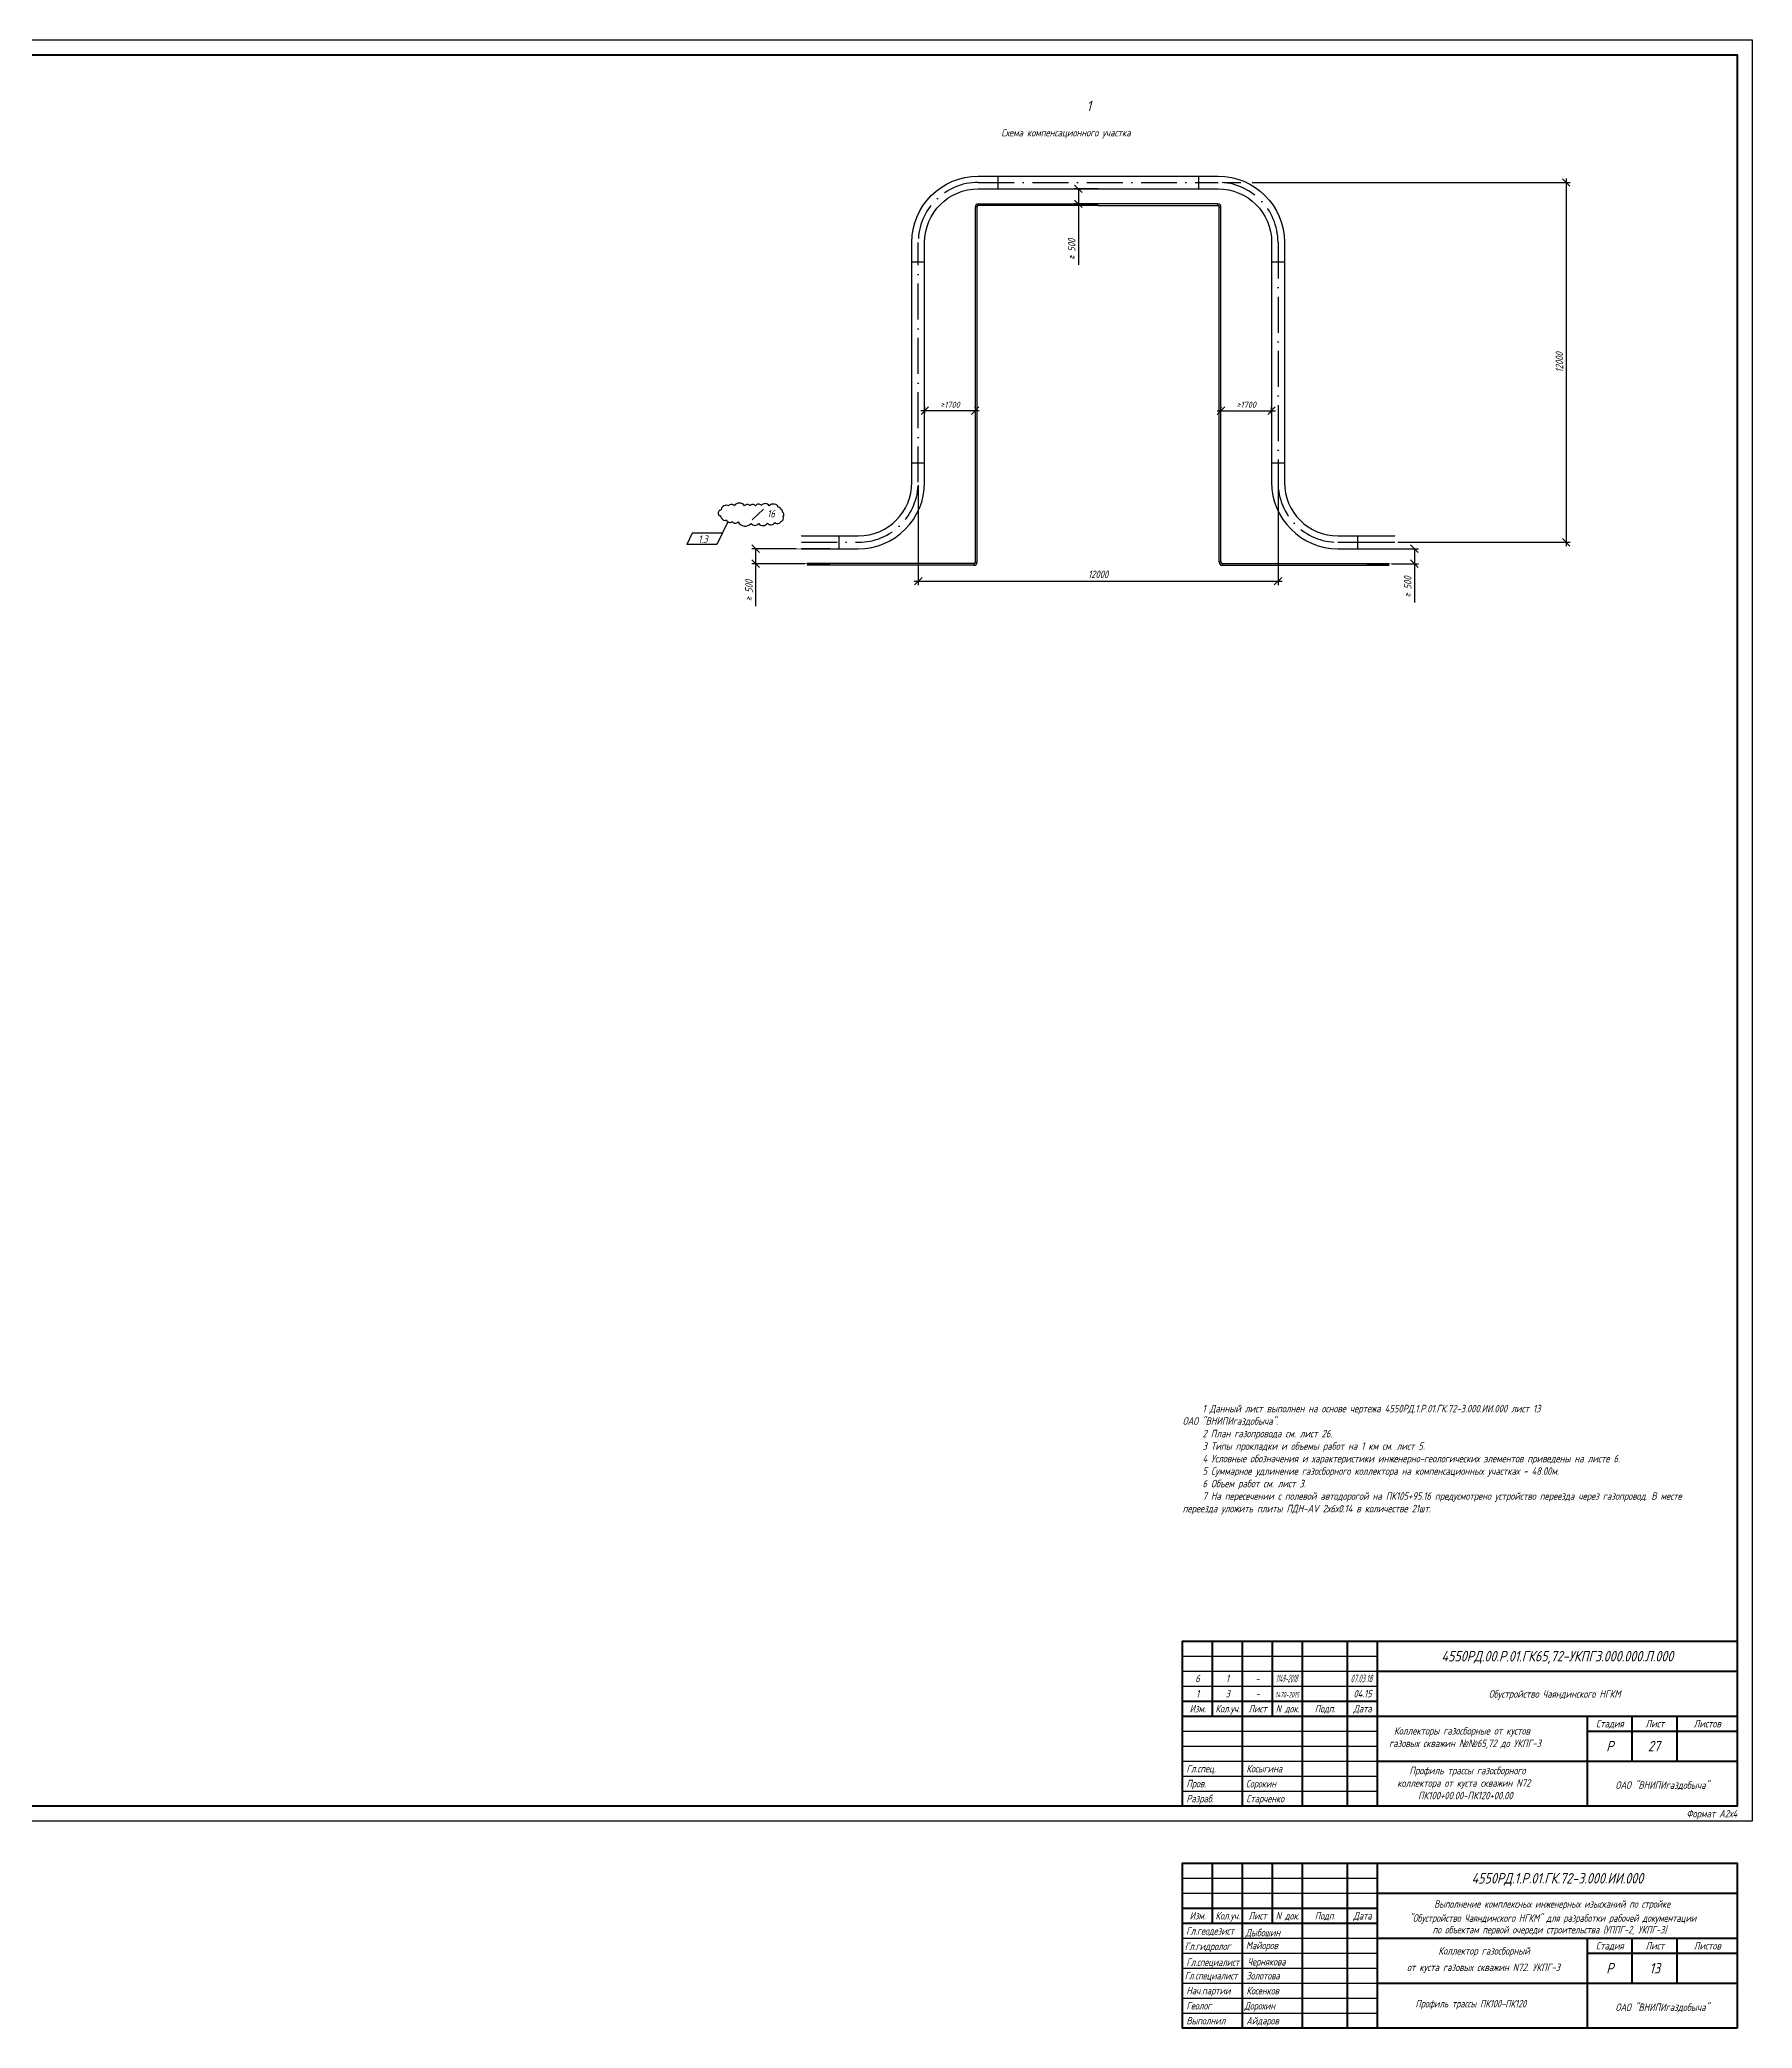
# Model space of a CAD drawing. Extents: x 0 to 1709, y -39 to 624.
# Drawn here: x 1138 to 1709, y -39 to 624 of the extents above; entities that cross this region are included whole.
import ezdxf
from ezdxf import colors
from ezdxf.entities.mleader import LeaderData, LeaderLine
from ezdxf.enums import TextEntityAlignment as Align
from ezdxf.math import Vec2, Vec3

# ---------------------------------------------------------------- set-up
doc = ezdxf.new("R2010")
doc.units = 0
doc.linetypes.add('ACAD_ISO10W100', pattern=[18, 12, -3, 0, -3])
for name, color, linetype in [('изм.1', 232, 'Continuous'), ('Изм.6', 6, 'Continuous'), ('ОМГ_текст', 1, 'Continuous'), ('ТХ-Л', 140, 'Continuous')]:
    doc.layers.add(name, color=color, linetype=linetype)
doc.layers.add('ИИ_ОФОРМЛЕНИЕ_025', color=7, linetype='Continuous', lineweight=25)
doc.styles.add('VNIPISIMPLEXCUR', font='simplex.shx', dxfattribs={"width": 0.8, "oblique": 15})
doc.dimstyles.new('Алекс', dxfattribs={"dimtxt": 2.5, "dimasz": 2.5, "dimexe": 1.33, "dimexo": 1, "dimgap": 1, "dimtad": 1, "dimdec": 0, "dimlfac": 100, "dimrnd": 1, "dimzin": 0, "dimdsep": 46, "dimtxsty": 'Standard', "dimblk": 'OBLIQUE', "dimcen": 2.5, "dimdle": 1.33, "dimadec": 0, "dimazin": 0, "dimtfac": 1, "dimtdec": 0, "dimtofl": 0, "dimtmove": 0, "dimatfit": 3, "dimfxl": 1, "dimtolj": 1, "dimtzin": 0, "dimarcsym": 0})

# ---------------------------------------------------------------- blocks, each defined once
blk = doc.blocks.new('ИИ03А2Х4')
at = {"color": 0, "linetype": 'Continuous', "lineweight": 25}
blk.add_lwpolyline([(0, 0), (0, 594), (1682, 594), (1682, 0)], close=True, dxfattribs=at)
at = {"color": 0, "linetype": 'Continuous', "lineweight": 50}
blk.add_lwpolyline([(20, 5), (20, 589), (1677, 589), (1677, 5)], close=True, dxfattribs=at)
at = {"color": 0, "linetype": 'Continuous', "style": 'VNIPISIMPLEXCUR', "oblique": 15, "width": 0.8, "flags": 8}
blk.add_attdef('FORMAT', text='', height=2.5, dxfattribs=at).set_placement((1677, 1.25), align=Align.RIGHT)
blk = doc.blocks.new('ИИ01001')
at = {"color": 0, "linetype": 'Continuous', "lineweight": 50, "flags": 128}
blk.add_lwpolyline([(0, 0), (-185, 0), (-185, 55), (0, 55)], close=True, dxfattribs=at)
for points in [[(-175, 35), (-175, 55)], [(-165, 0), (-165, 55)], [(-155, 35), (-155, 55)], [(-145, 0), (-145, 55)], [(-130, 0), (-130, 55)], [(-120, 0), (-120, 55)], [(-185, 40), (-120, 40)], [(-120, 45), (0, 45)], [(-185, 35), (-120, 35)], [(-120, 30), (0, 30)], [(-50, 0), (-50, 30)], [(-35, 15), (-35, 30)], [(-20, 15), (-20, 30)], [(-50, 25), (0, 25)], [(-120, 15), (0, 15)]]:
    blk.add_lwpolyline(points, dxfattribs=at)
at = {"color": 0, "linetype": 'Continuous', "lineweight": 25, "flags": 128}
for points in [[(-185, 50), (-120, 50)], [(-185, 45), (-120, 45)], [(-185, 30), (-120, 30)], [(-185, 25), (-120, 25)], [(-185, 20), (-120, 20)], [(-185, 15), (-120, 15)], [(-185, 10), (-120, 10)], [(-185, 5), (-120, 5)]]:
    blk.add_lwpolyline(points, dxfattribs=at)
at = {"color": 0, "lineweight": 25, "style": 'VNIPISIMPLEXCUR', "oblique": 15}
for s, width, p in [('Изм.', 0.7, (-180, 36.25)), ('Кол.уч.', 0.7, (-170, 36.25)), ('Лист', 0.7, (-160, 36.25)), ('N док.', 0.7, (-150, 36.25)), ('Подп.', 0.7, (-137.5, 36.25)), ('Дата', 0.7, (-125, 36.25)), ('Стадия', 0.8, (-42.5, 26.25)), ('Лист', 0.8, (-27.5, 26.25)), ('Листов', 0.8, (-10, 26.25)), ('ОАО "ВНИПИгаздобыча"', 0.8, (-25, 5.75))]:
    blk.add_text(s, height=2.5, dxfattribs=dict(at, width=width)).set_placement(p, align=Align.CENTER)
at = {"color": 0, "lineweight": 25, "style": 'VNIPISIMPLEXCUR', "oblique": 15, "flags": 8}
for tag, width, p in [('А14_3', 0.7, (-180, 51.25)), ('А16_3', 0.7, (-160, 51.25)), ('А18_3', 0.7, (-137.5, 51.25)), ('А19_3', 0.5, (-125, 51.25)), ('А14_2', 0.7, (-180, 46.25)), ('А16_2', 0.7, (-160, 46.25)), ('А18_2', 0.7, (-137.5, 46.25)), ('А19_2', 0.5, (-125, 46.25)), ('А14_1', 0.7, (-180, 41.25)), ('А16_1', 0.7, (-160, 41.25)), ('А18_1', 0.7, (-137.5, 41.25)), ('А19_1', 0.5, (-125, 41.25)), ('А2_1', 0.8, (-60, 41.25)), ('А2_3', 0.8, (-60, 31.25)), ('А2_2', 0.8, (-60, 36.25)), ('А3_1', 0.8, (-85, 26.25)), ('А3_2', 0.8, (-85, 21.25)), ('А3_3', 0.8, (-85, 16.25)), ('А4_1', 0.8, (-85, 11.25)), ('А4_2', 0.8, (-85, 6.25)), ('А4_3', 0.8, (-85, 1.25))]:
    blk.add_attdef(tag, text='', height=2.5, dxfattribs=dict(at, width=width)).set_placement(p, align=Align.CENTER)
at = {"color": 0, "lineweight": 35, "style": 'VNIPISIMPLEXCUR', "oblique": 15, "width": 0.8, "flags": 8}
for tag, p in [('А1', (-60, 48.25)), ('А6', (-42.5, 18.25)), ('А7', (-27.5, 18.25)), ('А8', (-10, 18.25))]:
    blk.add_attdef(tag, text='', height=3.5, dxfattribs=at).set_placement(p, align=Align.CENTER)
at = {"color": 0, "lineweight": 25, "style": 'VNIPISIMPLEXCUR', "oblique": 15, "width": 0.7, "flags": 8}
for tag, p in [('А10_7', (-183.75, 31.25)), ('А11_7', (-163.75, 31.25)), ('А10_6', (-183.75, 26.25)), ('А11_6', (-163.75, 26.25)), ('А10_5', (-183.75, 21.25)), ('А11_5', (-163.75, 21.25)), ('А10_4', (-183.75, 16.25)), ('А10_3', (-183.75, 11.25)), ('А11_4', (-163.75, 16.25)), ('А11_3', (-163.75, 11.25)), ('А10_2', (-183.75, 6.25)), ('А11_2', (-163.75, 6.25)), ('А10_1', (-183.75, 1.25)), ('А11_1', (-163.75, 1.25))]:
    blk.add_attdef(tag, p, '', height=2.5, dxfattribs=at)
blk = doc.blocks.new('_Oblique')
at = {"color": 0, "linetype": 'ByBlock', "lineweight": -2}
blk.add_line((-0.5, -0.5), (0.5, 0.5), dxfattribs=at)
blk = doc.blocks.new('*D36')
at = {"layer": 'Defpoints', "color": 0, "transparency": 16777216}
for p in [(1431.26, 476.24), (1551.26, 476.24), (1551.26, 443.3)]:
    blk.add_point(p, dxfattribs=at)
at = {"layer": 'ТХ-Л', "color": 0, "lineweight": -2, "transparency": 16777216}
for p, q in [((1431.26, 475.24), (1431.26, 441.97)), ((1551.26, 475.24), (1551.26, 441.97)), ((1429.93, 443.3), (1552.59, 443.3))]:
    blk.add_line(p, q, dxfattribs=at)
at = {"layer": 'ТХ-Л', "color": 0, "lineweight": -2, "transparency": 16777216, "xscale": 2.5, "yscale": 2.5, "zscale": 2.5, "rotation": 180}
blk.add_blockref('_Oblique', (1431.26, 443.3), dxfattribs=at)
at = {"layer": 'ТХ-Л', "color": 0, "lineweight": -2, "transparency": 16777216, "xscale": 2.5, "yscale": 2.5, "zscale": 2.5}
blk.add_blockref('_Oblique', (1551.26, 443.3), dxfattribs=at)
at = {"layer": 'ТХ-Л', "color": 0, "transparency": 16777216, "insert": (1491.26, 445.55), "char_height": 2.5, "attachment_point": 5, "style": 'VNIPISIMPLEXCUR'}
blk.add_mtext('\\A1;12000', dxfattribs=at)
blk = doc.blocks.new('*D37')
at = {"layer": 'Defpoints', "color": 0, "transparency": 16777216}
for p in [(1524.76, 576.24), (1577.76, 456.24), (1647.38, 456.24)]:
    blk.add_point(p, dxfattribs=at)
at = {"layer": 'ТХ-Л', "color": 0, "lineweight": -2, "transparency": 16777216}
for p, q in [((1647.38, 577.57), (1647.38, 454.91)), ((1525.76, 576.24), (1529.38, 576.24)), ((1533.13, 576.24), (1538.85, 576.24)), ((1542.6, 576.24), (1648.71, 576.24)), ((1578.76, 456.24), (1648.71, 456.24))]:
    blk.add_line(p, q, dxfattribs=at)
at = {"layer": 'ТХ-Л', "color": 0, "lineweight": -2, "transparency": 16777216, "xscale": 2.5, "yscale": 2.5, "zscale": 2.5}
for p, rotation in [((1647.38, 576.24), 90), ((1647.38, 456.24), 270)]:
    blk.add_blockref('_Oblique', p, dxfattribs=dict(at, rotation=rotation))
at = {"layer": 'ТХ-Л', "color": 0, "transparency": 16777216, "insert": (1645.13, 516.24), "char_height": 2.5, "attachment_point": 5, "rotation": 90, "style": 'VNIPISIMPLEXCUR'}
blk.add_mtext('\\A1;12000', dxfattribs=at)
blk = doc.blocks.new('*D31')
at = {"layer": 'Defpoints', "color": 0, "transparency": 16777216}
for p in [(1377.01, 454.09), (1402.7, 454.09), (1402.7, 449.09)]:
    blk.add_point(p, dxfattribs=at)
at = {"layer": 'ТХ-Л', "color": 0, "lineweight": -2, "transparency": 16777216}
for p, q in [((1401.7, 454.09), (1375.68, 454.09)), ((1377.01, 454.09), (1377.01, 447.76)), ((1401.7, 449.09), (1375.68, 449.09)), ((1377.01, 449.09), (1377.01, 434.97))]:
    blk.add_line(p, q, dxfattribs=at)
at = {"layer": 'ТХ-Л', "color": 0, "lineweight": -2, "transparency": 16777216, "xscale": 2.5, "yscale": 2.5, "zscale": 2.5}
for p, rotation in [((1377.01, 454.09), 90), ((1377.01, 449.09), 270)]:
    blk.add_blockref('_Oblique', p, dxfattribs=dict(at, rotation=rotation))
at = {"layer": 'ТХ-Л', "color": 0, "transparency": 16777216, "insert": (1374.76, 440.15), "char_height": 2.5, "attachment_point": 5, "rotation": 90, "style": 'VNIPISIMPLEXCUR'}
blk.add_mtext('\\A1;≥ 500', dxfattribs=at)
blk = doc.blocks.new('*D32')
at = {"layer": 'Defpoints', "color": 0, "transparency": 16777216}
for p in [(1433.43, 500.11), (1433.43, 498.19), (1450.26, 500.11)]:
    blk.add_point(p, dxfattribs=at)
at = {"layer": 'ТХ-Л', "color": 0, "lineweight": -2, "transparency": 16777216}
for p, q in [((1451.59, 500.11), (1432.1, 500.11)), ((1433.43, 499.19), (1433.43, 501.44)), ((1450.26, 501.11), (1450.26, 501.44))]:
    blk.add_line(p, q, dxfattribs=at)
at = {"layer": 'ТХ-Л', "color": 0, "lineweight": -2, "transparency": 16777216, "xscale": 2.5, "yscale": 2.5, "zscale": 2.5, "rotation": 180}
blk.add_blockref('_Oblique', (1433.43, 500.11), dxfattribs=at)
at = {"layer": 'ТХ-Л', "color": 0, "lineweight": -2, "transparency": 16777216, "xscale": 2.5, "yscale": 2.5, "zscale": 2.5}
blk.add_blockref('_Oblique', (1450.26, 500.11), dxfattribs=at)
at = {"layer": 'ТХ-Л', "color": 0, "transparency": 16777216, "insert": (1441.85, 502.11), "char_height": 2, "attachment_point": 5, "style": 'VNIPISIMPLEXCUR'}
blk.add_mtext('\\A1;≥1700', dxfattribs=at)
blk = doc.blocks.new('*D33')
at = {"layer": 'Defpoints', "color": 0, "transparency": 16777216}
for p in [(1484.66, 574.11), (1492.26, 574.11), (1492.26, 569.11)]:
    blk.add_point(p, dxfattribs=at)
at = {"layer": 'ТХ-Л', "color": 0, "lineweight": -2, "transparency": 16777216}
for p, q in [((1491.26, 574.11), (1483.33, 574.11)), ((1484.66, 574.11), (1484.66, 567.78)), ((1491.26, 569.11), (1483.33, 569.11)), ((1484.66, 569.11), (1484.66, 548.75))]:
    blk.add_line(p, q, dxfattribs=at)
at = {"layer": 'ТХ-Л', "color": 0, "lineweight": -2, "transparency": 16777216, "xscale": 2.5, "yscale": 2.5, "zscale": 2.5}
for p, rotation in [((1484.66, 574.11), 90), ((1484.66, 569.11), 270)]:
    blk.add_blockref('_Oblique', p, dxfattribs=dict(at, rotation=rotation))
at = {"layer": 'ТХ-Л', "color": 0, "transparency": 16777216, "insert": (1482.41, 553.93), "char_height": 2.5, "attachment_point": 5, "rotation": 90, "style": 'VNIPISIMPLEXCUR'}
blk.add_mtext('\\A1;≥ 500', dxfattribs=at)
blk = doc.blocks.new('*D34')
at = {"layer": 'Defpoints', "color": 0, "transparency": 16777216}
for p in [(1579.82, 454.09), (1596.75, 454.09), (1579.82, 449.09)]:
    blk.add_point(p, dxfattribs=at)
at = {"layer": 'ТХ-Л', "color": 0, "lineweight": -2, "transparency": 16777216}
for p, q in [((1580.82, 454.09), (1598.08, 454.09)), ((1596.75, 454.09), (1596.75, 447.76)), ((1580.82, 449.09), (1598.08, 449.09)), ((1596.75, 449.09), (1596.75, 436.14))]:
    blk.add_line(p, q, dxfattribs=at)
at = {"layer": 'ТХ-Л', "color": 0, "lineweight": -2, "transparency": 16777216, "xscale": 2.5, "yscale": 2.5, "zscale": 2.5}
for p, rotation in [((1596.75, 454.09), 90), ((1596.75, 449.09), 270)]:
    blk.add_blockref('_Oblique', p, dxfattribs=dict(at, rotation=rotation))
at = {"layer": 'ТХ-Л', "color": 0, "transparency": 16777216, "insert": (1594.5, 441.32), "char_height": 2.5, "attachment_point": 5, "rotation": 90, "style": 'VNIPISIMPLEXCUR'}
blk.add_mtext('\\A1;≥ 500', dxfattribs=at)
blk = doc.blocks.new('*D35')
at = {"layer": 'Defpoints', "color": 0, "transparency": 16777216}
for p in [(1532.25, 500.11), (1549.08, 500.11), (1549.08, 498.19)]:
    blk.add_point(p, dxfattribs=at)
at = {"layer": 'ТХ-Л', "color": 0, "lineweight": -2, "transparency": 16777216}
for p, q in [((1530.92, 500.11), (1550.41, 500.11)), ((1532.25, 501.11), (1532.25, 501.44)), ((1549.08, 499.19), (1549.08, 501.44))]:
    blk.add_line(p, q, dxfattribs=at)
at = {"layer": 'ТХ-Л', "color": 0, "lineweight": -2, "transparency": 16777216, "xscale": 2.5, "yscale": 2.5, "zscale": 2.5, "rotation": 180}
blk.add_blockref('_Oblique', (1532.25, 500.11), dxfattribs=at)
at = {"layer": 'ТХ-Л', "color": 0, "lineweight": -2, "transparency": 16777216, "xscale": 2.5, "yscale": 2.5, "zscale": 2.5}
blk.add_blockref('_Oblique', (1549.08, 500.11), dxfattribs=at)
at = {"layer": 'ТХ-Л', "color": 0, "transparency": 16777216, "insert": (1540.66, 502.11), "char_height": 2, "attachment_point": 5, "style": 'VNIPISIMPLEXCUR'}
blk.add_mtext('\\A1;≥1700', dxfattribs=at)

msp = doc.modelspace()

# ---------------------------------------------------------------- linework, layer by layer
at = {"layer": 'изм.1'}
msp.add_line((1375.8657, 463.7147), (1379.5881, 467.3363), dxfattribs=at)
msp.add_lwpolyline([(1365.482, 467.0426, 0.52056705), (1364.6004, 465.6723, 0.52056705), (1365.3841, 465.085, 0.52056705), (1365.7759, 464.3019, 0.52056705), (1367.2453, 463.7147, 0.52056705), (1369.2045, 463.1274, 0.52056705), (1371.1636, 463.0295, 0.52056705), (1375.4738, 462.5401, 0.52056705), (1378.0208, 462.5401, 0.52056705), (1380.9595, 462.638, 0.52056705), (1383.4085, 462.8337, 0.52056705), (1385.4656, 463.2252, 0.52056705), (1386.1513, 464.6935, 0.52056705), (1385.9554, 466.2596, 0.52056705), (1385.2697, 467.2384, 0.52056705), (1384.682, 467.9236, 0.52056705), (1381.5473, 468.413, 0.52056705), (1378.9024, 468.5109, 0.52056705), (1376.9432, 468.413, 0.52056705), (1375.082, 468.413, 0.52056705), (1373.3187, 468.413, 0.52056705), (1369.8902, 468.413, 0.52056705), (1368.029, 468.413, 0.52056705)], format="xyb", close=True, dxfattribs=at)
for points in [[(1367.7145, 463.0842), (1364.0126, 455.4926), (1354.0126, 455.4926)], [(1365.8636, 459.2884), (1355.8636, 459.2884), (1354.0126, 455.4926)]]:
    msp.add_lwpolyline(points, dxfattribs=at)
at = {"layer": 'ИИ_ОФОРМЛЕНИЕ_025', "linetype": 'Continuous', "lineweight": 50, "flags": 128}
msp.add_lwpolyline([(1704.4412, 34.81), (1519.4412, 34.81), (1519.4412, 89.81), (1704.4412, 89.81)], close=True, dxfattribs=at)
for points in [[(1529.4412, 64.81), (1529.4412, 89.81)], [(1539.4412, 34.81), (1539.4412, 89.81)], [(1549.4412, 64.81), (1549.4412, 89.81)], [(1559.4412, 34.81), (1559.4412, 89.81)], [(1574.4412, 34.81), (1574.4412, 89.81)], [(1584.4412, 34.81), (1584.4412, 89.81)], [(1584.4412, 79.81), (1704.4412, 79.81)], [(1519.4412, 69.81), (1584.4412, 69.81)], [(1519.4412, 64.81), (1584.4412, 64.81)], [(1584.4412, 64.81), (1704.4412, 64.81)], [(1654.4412, 34.81), (1654.4412, 64.81)], [(1654.4412, 59.81), (1704.4412, 59.81)], [(1669.4412, 49.81), (1669.4412, 64.81)], [(1684.4412, 49.81), (1684.4412, 64.81)], [(1584.4412, 49.81), (1704.4412, 49.81)]]:
    msp.add_lwpolyline(points, dxfattribs=at)
at = {"layer": 'ИИ_ОФОРМЛЕНИЕ_025', "linetype": 'Continuous', "lineweight": 25, "flags": 128}
for points in [[(1519.4412, 84.81), (1584.4412, 84.81)], [(1519.4412, 79.81), (1584.4412, 79.81)], [(1519.4412, 74.81), (1584.4412, 74.81)], [(1519.4412, 64.81), (1584.4412, 64.81)], [(1519.4412, 59.81), (1584.4412, 59.81)], [(1519.4412, 54.81), (1584.4412, 54.81)], [(1519.4412, 49.81), (1584.4412, 49.81)], [(1519.4412, 44.81), (1584.4412, 44.81)], [(1519.4412, 39.81), (1584.4412, 39.81)]]:
    msp.add_lwpolyline(points, dxfattribs=at)
at = {"layer": 'ТХ-Л', "lineweight": 30}
for points in [[(1392.208, 458.3652), (1411.2556, 458.3652, 0.41421356), (1429.1256, 476.2352), (1429.1256, 556.2352, -0.41421356), (1451.2556, 578.3652), (1531.2556, 578.3652, -0.41421356), (1553.3856, 556.2352), (1553.3856, 476.2352, 0.41421356), (1571.2556, 458.3652), (1590.3032, 458.3652)], [(1392.208, 454.1052), (1411.2556, 454.1052, 0.41421356), (1433.3856, 476.2352), (1433.3856, 556.2352, -0.41421356), (1451.2556, 574.1052), (1531.2556, 574.1052, -0.41421356), (1549.1256, 556.2352), (1549.1256, 476.2352, 0.41421356), (1571.2556, 454.1052), (1590.3032, 454.1052)]]:
    msp.add_lwpolyline(points, format="xyb", dxfattribs=at)
for points in [[(1457.7556, 578.3652), (1457.7556, 574.1052)], [(1524.7556, 578.3652), (1524.7556, 574.1052)], [(1450.3012, 449.6009), (1450.2884, 568.0802)], [(1450.8584, 568.0802), (1450.2884, 568.0802)], [(1450.8712, 449.6009), (1450.8584, 568.0802)], [(1451.3234, 568.5452), (1451.3234, 569.1152)], [(1451.3234, 569.1152), (1491.2556, 569.1152)], [(1491.2556, 568.5452), (1451.3234, 568.5452)], [(1531.1877, 569.1152), (1491.2556, 569.1152)], [(1491.2556, 568.5452), (1531.1877, 568.5452)], [(1531.1877, 568.5452), (1531.1877, 569.1152)], [(1531.64, 449.6009), (1531.6527, 568.0802)], [(1531.6527, 568.0802), (1532.2227, 568.0802)], [(1532.21, 449.6009), (1532.2227, 568.0802)], [(1429.1256, 549.7352), (1433.3856, 549.7352)], [(1549.1256, 549.7352), (1553.3856, 549.7352)], [(1429.1256, 482.7352), (1433.3856, 482.7352)], [(1549.1256, 482.7352), (1553.3856, 482.7352)], [(1404.7556, 458.3652), (1404.7556, 454.1052)], [(1577.7556, 458.3652), (1577.7556, 454.1052)], [(1449.8362, 449.1359), (1394.1359, 449.1359)], [(1449.8362, 448.5659), (1394.1359, 448.5659)], [(1449.8362, 449.1359), (1449.8362, 448.5659)], [(1450.3012, 449.6009), (1450.8712, 449.6009)], [(1532.21, 449.6009), (1531.64, 449.6009)], [(1532.675, 449.1359), (1532.675, 448.5659)], [(1532.675, 449.1359), (1588.3752, 449.1359)], [(1532.675, 448.5659), (1588.3752, 448.5659)]]:
    msp.add_lwpolyline(points, dxfattribs=at)
at = {"layer": 'ТХ-Л', "linetype": 'ACAD_ISO10W100'}
msp.add_lwpolyline([(1392.208, 456.2352), (1411.2556, 456.2352, 0.41421356), (1431.2556, 476.2352), (1431.2556, 556.2352, -0.41421356), (1451.2556, 576.2352), (1531.2556, 576.2352, -0.41421356), (1551.2556, 556.2352), (1551.2556, 476.2352, 0.41421356), (1571.2556, 456.2352), (1590.3032, 456.2352)], format="xyb", dxfattribs=at)
at = {"layer": 'ТХ-Л', "lineweight": 30}
for centre, radius, start, end in [((1451.3234, 568.0802), 1.035, 90, 180), ((1451.3234, 568.0802), 0.465, 90, 180), ((1531.1877, 568.0802), 1.035, 0, 90), ((1531.1877, 568.0802), 0.465, 0, 90), ((1449.8362, 449.6009), 1.035, 270, 360), ((1449.8362, 449.6009), 0.465, 270, 360), ((1532.675, 449.6009), 1.035, 180, 270), ((1532.675, 449.6009), 0.465, 180, 270)]:
    msp.add_arc(centre, radius, start, end, dxfattribs=at)

# ---------------------------------------------------------------- block references
at = {"layer": 'ИИ_ОФОРМЛЕНИЕ_025'}
msp.add_blockref('ИИ03А2Х4', (27.4412, 29.81), dxfattribs=at).add_auto_attribs({'FORMAT': 'Формат А2х4'})
ref = msp.add_blockref('ИИ01001', (1704.4412, -39.2569), dxfattribs=at)
ref.add_attrib('А1', '4550РД.1.Р.01.ГК.72-3.000.ИИ.000', dxfattribs={"layer": '0', "color": 0, "linetype": 'Continuous', "lineweight": 35, "height": 3.5, "style": 'VNIPISIMPLEXCUR', "oblique": 15, "width": 0.8, "flags": 8}).set_placement((1644.4412, 8.9931), align=Align.CENTER)
ref.add_attrib('А2_1', 'Выполнение комплексных инженерных изысканий по стройке', dxfattribs={"layer": '0', "color": 0, "linetype": 'Continuous', "lineweight": 25, "height": 2.5, "style": 'VNIPISIMPLEXCUR', "oblique": 15, "width": 0.75, "flags": 8}).set_placement((1642.6957, 0.9245), align=Align.CENTER)
ref.add_attrib('А2_2', ' "Обустройство Чаяндинского НГКМ" для разработки рабочей документации  ', dxfattribs={"layer": '0', "color": 0, "linetype": 'Continuous', "lineweight": 25, "height": 2.5, "style": 'VNIPISIMPLEXCUR', "oblique": 15, "width": 0.75, "flags": 8}).set_placement((1643.5456, -3.7785), align=Align.CENTER)
ref.add_attrib('А2_3', 'по объектам первой очереди строительства (УППГ-2, УКПГ-3)', dxfattribs={"layer": '0', "color": 0, "linetype": 'Continuous', "lineweight": 25, "height": 2.5, "style": 'VNIPISIMPLEXCUR', "oblique": 15, "width": 0.75, "flags": 8}).set_placement((1641.8413, -7.6445), align=Align.CENTER)
ref.add_attrib('А3_1', 'Коллектор газосборный', dxfattribs={"layer": '0', "color": 0, "linetype": 'Continuous', "lineweight": 25, "height": 2.5, "style": 'VNIPISIMPLEXCUR', "oblique": 15, "width": 0.8, "flags": 8}).set_placement((1619.9853, -14.709), align=Align.CENTER)
ref.add_attrib('А3_2', 'от куста газовых скважин N72. УКПГ-3', dxfattribs={"layer": '0', "color": 0, "linetype": 'Continuous', "lineweight": 25, "height": 2.5, "style": 'VNIPISIMPLEXCUR', "oblique": 15, "width": 0.8, "flags": 8}).set_placement((1619.7914, -20.1951), align=Align.CENTER)
ref.add_attrib('А4_2', 'Профиль трассы ПК100-ПК120', (1597.0861, -32.3135), dxfattribs={"layer": '0', "color": 0, "linetype": 'Continuous', "lineweight": 25, "height": 2.5, "style": 'VNIPISIMPLEXCUR', "oblique": 15, "width": 0.75, "flags": 8})
ref.add_attrib('А6', 'Р', dxfattribs={"layer": '0', "color": 0, "linetype": 'Continuous', "lineweight": 35, "height": 3.5, "style": 'VNIPISIMPLEXCUR', "oblique": 15, "width": 0.8, "flags": 8}).set_placement((1661.9412, -21.0069), align=Align.CENTER)
ref.add_attrib('А7', '13', dxfattribs={"layer": '0', "color": 0, "linetype": 'Continuous', "lineweight": 35, "height": 3.5, "style": 'VNIPISIMPLEXCUR', "oblique": 15, "width": 0.8, "flags": 8}).set_placement((1676.9412, -21.0069), align=Align.CENTER)
ref.add_attrib('А10_1', 'Выполнил', (1520.6912, -38.0069), dxfattribs={"layer": '0', "color": 0, "linetype": 'Continuous', "lineweight": 25, "height": 2.5, "style": 'VNIPISIMPLEXCUR', "oblique": 15, "width": 0.7, "flags": 8})
ref.add_attrib('А11_1', 'Айдаров', (1540.6912, -38.0069), dxfattribs={"layer": '0', "color": 0, "linetype": 'Continuous', "lineweight": 25, "height": 2.5, "style": 'VNIPISIMPLEXCUR', "oblique": 15, "width": 0.7, "flags": 8})
ref.add_attrib('А10_2', 'Геолог', (1520.6912, -33.0069), dxfattribs={"layer": '0', "color": 0, "linetype": 'Continuous', "lineweight": 25, "height": 2.5, "style": 'VNIPISIMPLEXCUR', "oblique": 15, "width": 0.7, "flags": 8})
ref.add_attrib('А11_2', 'Дорохин', (1540.034, -33.0324), dxfattribs={"layer": '0', "color": 0, "linetype": 'Continuous', "lineweight": 25, "height": 2.5, "style": 'VNIPISIMPLEXCUR', "oblique": 15, "width": 0.75, "flags": 8})
ref.add_attrib('А10_3', 'Нач.партии', (1520.6912, -28.0069), dxfattribs={"layer": '0', "color": 0, "linetype": 'Continuous', "lineweight": 25, "height": 2.5, "style": 'VNIPISIMPLEXCUR', "oblique": 15, "width": 0.7, "flags": 8})
ref.add_attrib('А11_3', 'Косенков', (1540.6912, -28.0069), dxfattribs={"layer": '0', "color": 0, "linetype": 'Continuous', "lineweight": 25, "height": 2.5, "style": 'VNIPISIMPLEXCUR', "oblique": 15, "width": 0.7, "flags": 8})
ref.add_attrib('А10_4', 'Гл.специалист', (1520.1352, -23.0069), dxfattribs={"layer": '0', "color": 0, "linetype": 'Continuous', "lineweight": 25, "height": 2.5, "style": 'VNIPISIMPLEXCUR', "oblique": 15, "width": 0.65, "flags": 8})
ref.add_attrib('А11_4', 'Золотова ', (1540.6912, -23.0069), dxfattribs={"layer": '0', "color": 0, "linetype": 'Continuous', "lineweight": 25, "height": 2.5, "style": 'VNIPISIMPLEXCUR', "oblique": 15, "width": 0.7, "flags": 8})
ref.add_attrib('А10_5', 'Гл.специалист', dxfattribs={"layer": '0', "color": 0, "linetype": 'Continuous', "lineweight": 25, "height": 2.5, "style": 'VNIPISIMPLEXCUR', "oblique": 15, "width": 0.65, "flags": 8}).set_placement((1529.4707, -18.4863), align=Align.CENTER)
ref.add_attrib('А11_5', 'Чернякова', dxfattribs={"layer": '0', "color": 0, "linetype": 'Continuous', "lineweight": 25, "height": 2.5, "style": 'VNIPISIMPLEXCUR', "oblique": 15, "width": 0.7, "flags": 8}).set_placement((1547.4356, -18.3417), align=Align.CENTER)
ref.add_attrib('А10_6', 'Гл.гидролог', (1520.1351, -13.1848), dxfattribs={"layer": '0', "color": 0, "linetype": 'Continuous', "lineweight": 25, "height": 2.5, "style": 'VNIPISIMPLEXCUR', "oblique": 15, "width": 0.7, "flags": 8})
ref.add_attrib('А11_6', 'Майоров', (1540.5315, -12.8956), dxfattribs={"layer": '0', "color": 0, "linetype": 'Continuous', "lineweight": 25, "height": 2.5, "style": 'VNIPISIMPLEXCUR', "oblique": 15, "width": 0.7, "flags": 8})
ref.add_attrib('А10_7', 'Гл.геодезист', (1520.5884, -8.0671), dxfattribs={"layer": '0', "color": 0, "linetype": 'Continuous', "lineweight": 25, "height": 2.5, "style": 'VNIPISIMPLEXCUR', "oblique": 15, "width": 0.7, "flags": 8})
ref.add_attrib('А11_7', 'Дыбошин', (1540.4346, -8.6212), dxfattribs={"layer": '0', "color": 0, "linetype": 'Continuous', "lineweight": 25, "height": 2.5, "style": 'VNIPISIMPLEXCUR', "oblique": 15, "width": 0.7, "flags": 8})

# ---------------------------------------------------------------- texts
at = {"color": 4, "ltscale": 100, "insert": (1584.4412, 61.1604), "char_height": 2.5, "attachment_point": 1, "style": 'VNIPISIMPLEXCUR'}
msp.add_mtext_dynamic_manual_height_columns('\\pi5.4906;Коллекторы газосборные от кустов \\P\\pi3.8713;газовых скважин {\\fArial|b0|i0|c204|p34;№№}65,72 до УКПГ-3', width=69.07635, gutter_width=25, heights=[13.5031], dxfattribs=at)
at = {"layer": 'изм.1', "lineweight": 25, "style": 'VNIPISIMPLEXCUR', "oblique": 15}
for s, height, width, p in [('1', 2.5, 0.7, (1524.4412, 71.06)), ('3', 2.5, 0.7, (1534.4412, 71.06)), ('04.15', 2.5, 0.7, (1579.4412, 71.06)), ('-', 2.5, 0.7, (1544.4412, 71.06)), ('1470-2015', 1.8, 0.6, (1554.2652, 71.06))]:
    msp.add_text(s, height=height, dxfattribs=dict(at, width=width)).set_placement(p, align=Align.CENTER)
at = {"layer": 'изм.1', "char_height": 2.5, "attachment_point": 1, "style": 'VNIPISIMPLEXCUR'}
for s, insert in [('16', (1380.8616, 467.0426)), ('1.3', (1357.8412, 458.5269))]:
    msp.add_mtext_dynamic_manual_height_columns(s, width=6.563246, gutter_width=25, heights=[0], dxfattribs=dict(at, insert=insert))
at = {"layer": 'Изм.6', "linetype": 'Continuous', "lineweight": 25, "style": 'VNIPISIMPLEXCUR', "oblique": 15}
for s, width, p in [('6', 0.8, (1524.3806, 77.3719)), ('1', 0.8, (1534.3806, 77.3719)), ('-', 0.8, (1544.3806, 77.3719)), ('1149-2018', 0.4, (1554.0821, 77.3719)), ('07.03.18', 0.5, (1579.0821, 77.3719))]:
    msp.add_text(s, height=2.5, dxfattribs=dict(at, width=width)).set_placement(p, align=Align.MIDDLE_CENTER)
at = {"layer": 'ИИ_ОФОРМЛЕНИЕ_025', "linetype": 'Continuous', "ltscale": 100, "style": 'VNIPISIMPLEXCUR', "oblique": 15, "width": 0.8}
for s, height, p in [('4550РД.00.Р.01.ГК65,72-УКПГ3.000.000.Л.000', 3.5, (1644.4412, 83.06)), ('Обустройство Чаяндинского НГКМ', 2.5, (1643.5456, 70.9558)), ('Р', 3.5, (1661.9412, 53.06)), ('27', 3.5, (1676.6475, 53.06))]:
    msp.add_text(s, height=height, dxfattribs=at).set_placement(p, align=Align.CENTER)
at = {"layer": 'ИИ_ОФОРМЛЕНИЕ_025', "lineweight": 25, "style": 'VNIPISIMPLEXCUR', "oblique": 15}
for s, width, p in [('Изм.', 0.7, (1524.4412, 66.06)), ('Кол.уч.', 0.7, (1534.4412, 66.06)), ('Лист', 0.7, (1544.4412, 66.06)), ('N док.', 0.7, (1554.4412, 66.06)), ('Подп.', 0.7, (1566.9412, 66.06)), ('Дата', 0.7, (1579.4412, 66.06)), ('Стадия', 0.8, (1661.9412, 61.06)), ('Лист', 0.8, (1676.9412, 61.06)), ('Листов', 0.8, (1694.4412, 61.06)), ('ОАО "ВНИПИгаздобыча"', 0.8, (1679.4412, 40.56))]:
    msp.add_text(s, height=2.5, dxfattribs=dict(at, width=width)).set_placement(p, align=Align.CENTER)
at = {"layer": 'ИИ_ОФОРМЛЕНИЕ_025', "linetype": 'Continuous', "ltscale": 100, "style": 'VNIPISIMPLEXCUR', "oblique": 15}
for s, width, p in [('Гл.спец.', 0.7, (1520.6912, 46.06)), ('Косыгина', 0.7, (1540.6912, 46.06)), ('Пров.', 0.7, (1520.6912, 41.06)), ('Сорокин', 0.75, (1540.5487, 41.0345)), ('Разраб.', 0.7, (1520.6912, 36.06)), ('Старченко', 0.7, (1540.6912, 36.06))]:
    msp.add_text(s, height=2.5, dxfattribs=dict(at, width=width)).set_placement(p)
at = {"layer": 'ОМГ_текст', "color": 230, "linetype": 'Continuous', "lineweight": 25, "ltscale": 2, "insert": (1519.4412, 168.6194), "char_height": 2.5, "width": 185, "attachment_point": 1, "style": 'VNIPISIMPLEXCUR'}
msp.add_mtext('{\\C7;     1 Данный лист выполнен на основе чертежа 4550РД.1.Р.01.ГК.72-3.000.ИИ.000 лист 13 \\PОАО "ВНИПИгаздобыча".\\P     2 План газопровода см. лист 26.\\P     3 Типы прокладки и объемы работ на 1 км см. лист 5.\\P     4 Условные обозначения и характеристики инженерно-геологических элементов приведены на листе 6. \\P    \\C1; \\C0;5\\Fromans|c204; Суммарное удлинение газосборного коллектора на компенсационных участках - 48.00м.\\Fromans|c0;\\P\\Fsimplex|c204;\\H0.99996x;\\C1;     \\C7;6 Объем работ см. лист 3.\\P\\C0;     7 На пересечении с полевой автодорогой на ПК105+95.16 предусмотрено устройство переезда через газопровод. В месте переезда уложить плиты ПДН-АV 2х6х0.14 в количестве 21шт.}', dxfattribs=at)
at = {"layer": 'ТХ-Л', "ltscale": 100, "insert": (1458.9442, 594.0681), "char_height": 2.5, "attachment_point": 1, "style": 'VNIPISIMPLEXCUR'}
msp.add_mtext_dynamic_manual_height_columns('Схема компенсационного участка', width=59.362747, gutter_width=12.5, heights=[0], dxfattribs=at)
at = {"layer": 'ТХ-Л', "insert": (1586.3715, 47.9217), "char_height": 2.5, "attachment_point": 1, "style": 'VNIPISIMPLEXCUR'}
msp.add_mtext_dynamic_manual_height_columns('\\pi8.7181;Профиль трассы газосборного \\P\\pi4.6374;коллектора от куста скважин N72 \\P\\pi11.59;ПК100+00.00-ПК120+00.00', width=65.912396, gutter_width=12.5, heights=[0], dxfattribs=at)

# ---------------------------------------------------------------- dimensions: what is measured, and where the dimension line sits
at = {"layer": 'ТХ-Л'}
dim = msp.add_linear_dim(base=(1647.3832, 456.2352), p1=(1524.7556, 576.2352), p2=(1577.7556, 456.2352), angle=90, dimstyle='Алекс', override={"dimtxsty": 'VNIPISIMPLEXCUR'}, dxfattribs=at)
dim.commit()
dim.dimension.update_dxf_attribs({"geometry": '*D37', "text_midpoint": (1647.3832, 516.2352), "dimtype": 160})
for base, p1, p2, angle, text, override, picture, middle in [((1484.6551, 574.1052), (1492.2556, 569.1052), (1492.2556, 574.1052), 90, '≥ <>', {"dimtxsty": 'VNIPISIMPLEXCUR'}, '*D33', (1484.6551, 553.9335)), ((1549.0816, 500.1122), (1532.2466, 500.1122), (1549.0816, 498.1918), 180, '≥1700', {"dimtxt": 2, "dimtxsty": 'VNIPISIMPLEXCUR'}, '*D35', (1540.6641, 500.1122)), ((1377.0141, 454.0867), (1402.6958, 449.0867), (1402.6958, 454.0867), 90, '≥ <>', {"dimtxsty": 'VNIPISIMPLEXCUR'}, '*D31', (1377.0141, 440.1496))]:
    dim = msp.add_linear_dim(base=base, p1=p1, p2=p2, angle=angle, text=text, dimstyle='Алекс', override=override, dxfattribs=at)
    dim.commit()
    dim.dimension.update_dxf_attribs({"geometry": picture, "text_midpoint": middle, "dimtype": 160})
dim = msp.add_linear_dim(base=(1433.4296, 500.1122), p1=(1450.2646, 500.1122), p2=(1433.4296, 498.1918), text='≥1700', dimstyle='Алекс', override={"dimtxt": 2, "dimtxsty": 'VNIPISIMPLEXCUR'}, dxfattribs=at)
dim.commit()
dim.dimension.update_dxf_attribs({"geometry": '*D32', "text_midpoint": (1441.8471, 500.1122), "dimtype": 160})
dim = msp.add_linear_dim(base=(1551.2556, 443.299), p1=(1431.2556, 476.2352), p2=(1551.2556, 476.2352), dimstyle='Алекс', override={"dimtxsty": 'VNIPISIMPLEXCUR'}, dxfattribs=at)
dim.commit()
dim.dimension.update_dxf_attribs({"geometry": '*D36', "text_midpoint": (1491.2556, 443.299), "dimtype": 160})

# ---------------------------------------------------------------- next in the draw order: wipeouts: each hides what was drawn before it
at = {"linetype": 'Continuous'}
for points in [[(1392.208, 454.1052), (1392.208, 458.3652), (1390.5844, 458.3652), (1390.5844, 454.1052)], [(1590.3032, 454.1052), (1590.3032, 458.3652), (1591.1379, 458.3652), (1591.1379, 454.1052)], [(1394.1359, 448.5659), (1394.1359, 449.1359), (1393.4278, 449.1359), (1393.4278, 448.5659)]]:
    msp.add_wipeout(points, dxfattribs=at).dxf.layer = 'ТХ-Л'

# ---------------------------------------------------------------- next in the draw order: dimensions: what is measured, and where the dimension line sits
at = {"layer": 'ТХ-Л'}
dim = msp.add_linear_dim(base=(1596.7456, 454.0867), p1=(1579.8154, 449.0867), p2=(1579.8154, 454.0867), angle=90, text='≥ <>', dimstyle='Алекс', override={"dimtxsty": 'VNIPISIMPLEXCUR'}, dxfattribs=at)
dim.commit()
dim.dimension.update_dxf_attribs({"geometry": '*D34', "text_midpoint": (1596.7456, 441.3218), "dimtype": 160})

# ---------------------------------------------------------------- next in the draw order: leaders
at = {"layer": 'ТХ-Л', "linetype": 'Continuous', "ltscale": 100}
ml = msp.add_multileader_mtext('Standard', dxfattribs=at)
ml.set_content('1\\P', color=256, style='VNIPISIMPLEXCUR')
ml.set_leader_properties()
ml.build(insert=Vec2(0, 0))
ml.multileader.update_dxf_attribs({"leader_type": 0, "has_dogleg": 0, "text_left_attachment_type": 0, "text_right_attachment_type": 0, "dogleg_length": 0.36})
ctx = ml.context
ctx.base_point, ctx.char_height, ctx.plane_origin = Vec3(1485.4373, 603.5324), 3.5, Vec3(-2.9564, -5.4174)
ctx.left_attachment, ctx.right_attachment = 0, 0
notes = []
notes.append((ctx, [(0, (0, 0, 0), (0, 0), (1, 0), 1, [])]))
ctx.mtext.insert, ctx.mtext.flow_direction = Vec3(1487.4373, 603.5324), 5
for ctx, leaders in notes:
    for number, flags, end, landing, length, lines in leaders:
        leader = LeaderData()
        leader.index, (leader.has_last_leader_line, leader.has_dogleg_vector, leader.attachment_direction) = number, flags
        leader.last_leader_point, leader.dogleg_vector, leader.dogleg_length = Vec3(end), Vec3(landing), length
        for number, points, colour, breaks in lines:
            line = LeaderLine()
            line.index, line.vertices, line.color, line.breaks = number, Vec3.list(points), colors.encode_raw_color(colour), breaks
            leader.lines.append(line)
        ctx.leaders.append(leader)

# ---------------------------------------------------------------- next in the draw order: wipeouts: each hides what was drawn before it
at = {"linetype": 'Continuous'}
msp.add_wipeout([(1588.3752, 448.5659), (1588.3752, 449.1359), (1589.0833, 449.1359), (1589.0833, 448.5659)], dxfattribs=at).dxf.layer = 'ТХ-Л'

doc.saveas('drawing.dxf')
